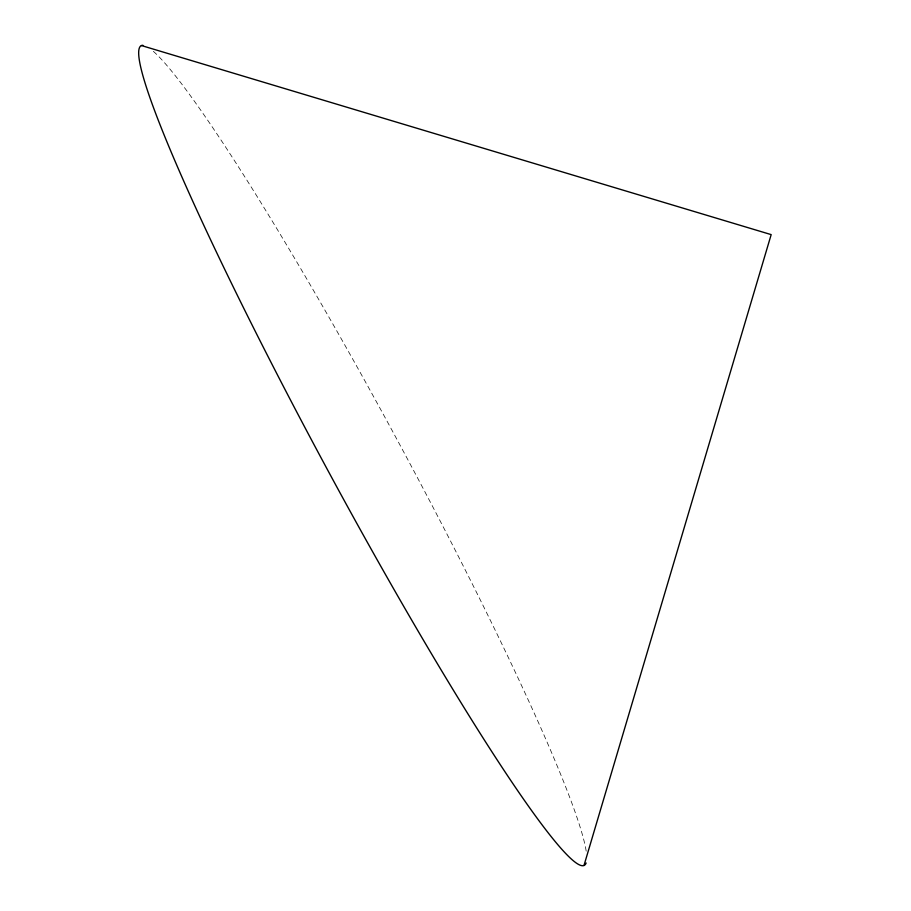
<?xml version="1.0" encoding="UTF-8"?>
<svg xmlns="http://www.w3.org/2000/svg" width="911" height="911" viewBox="0 0 911 911"><rect width="100%" height="100%" fill="white"/><g stroke="black" fill="none" stroke-linecap="round" stroke-linejoin="round"><path stroke-width="0.68" stroke-dasharray="4.55 3.42" d="M153.344 51.346A465.874 37.761 61.6 0 1 396.319 438.248A465.874 37.761 61.6 0 1 586.354 852.32"/><path stroke-width="1.37" d="M583.997 865.45L771.173 234.617L141.444 45.55M586.126 863.002A465.874 37.761 61.6 0 1 332.162 478.366A465.874 37.761 61.6 0 1 142.902 45.311"/></g></svg>
